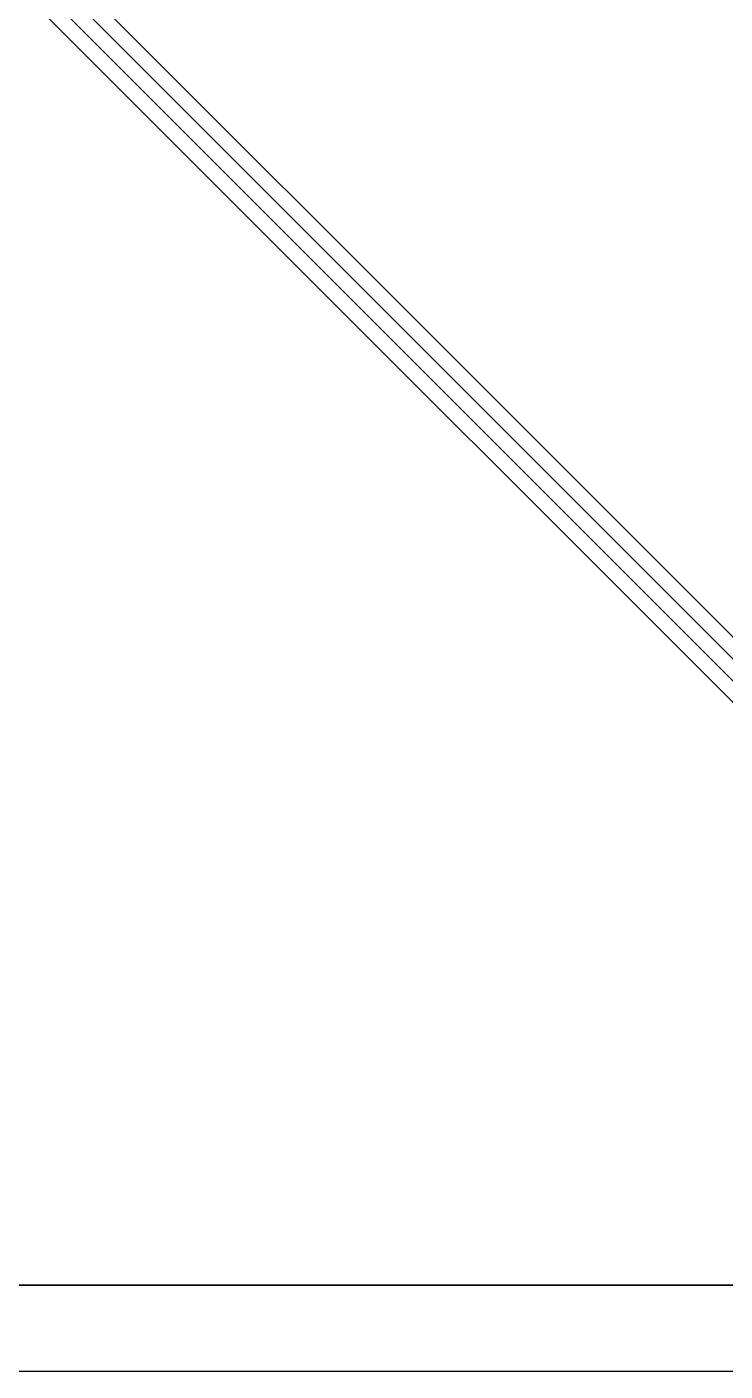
# Model space of a CAD drawing. Header units: millimetres. Extents: x 3648 to 4640, y -1371 to 0.
# Drawn here: x 4409.8 to 4524.9, y -880 to -658.3 of the extents above; entities that cross this region are included whole.
import ezdxf

# ---------------------------------------------------------------- set-up
doc = ezdxf.new("R2010")
doc.units = ezdxf.units.MM
doc.header["$LTSCALE"] = 10
doc.header["$MEASUREMENT"] = 0
for name, color, linetype, lineweight in [('+12V', 11, 'Continuous', 35), ('+5V', 1, 'Continuous', 35), ('+9V', 230, 'Continuous', 35), ('BUTTONS', 40, 'Continuous', 35)]:
    doc.layers.add(name, color=color, linetype=linetype, lineweight=lineweight)
doc.layers.add('Construction', color=252, linetype='Continuous')
doc.layers.add('Outer Face', color=253, linetype='Continuous')

msp = doc.modelspace()

# ---------------------------------------------------------------- linework, layer by layer
at = {"layer": '+12V'}
for points in [[(4574.2, -814.2), (4214.6, -454.61)], [(4604.29, -865.84), (4295, -865.84)]]:
    msp.add_lwpolyline(points, dxfattribs=at)
at = {"layer": '+5V'}
msp.add_lwpolyline([(4572.41, -816), (4214.6, -458.2)], dxfattribs=at)
at = {"layer": '+9V'}
msp.add_lwpolyline([(4576, -812.41), (4324.65, -561.06)], dxfattribs=at)
at = {"layer": 'BUTTONS'}
msp.add_lwpolyline([(4577.79, -810.61), (4326.45, -559.26)], dxfattribs=at)
at = {"layer": 'Construction'}
msp.add_lwpolyline([(4640, -880), (4200, -440)], dxfattribs=at)
at = {"layer": 'Outer Face'}
msp.add_line((3760, -880), (4640, -880), dxfattribs=at)

doc.saveas('drawing.dxf')
